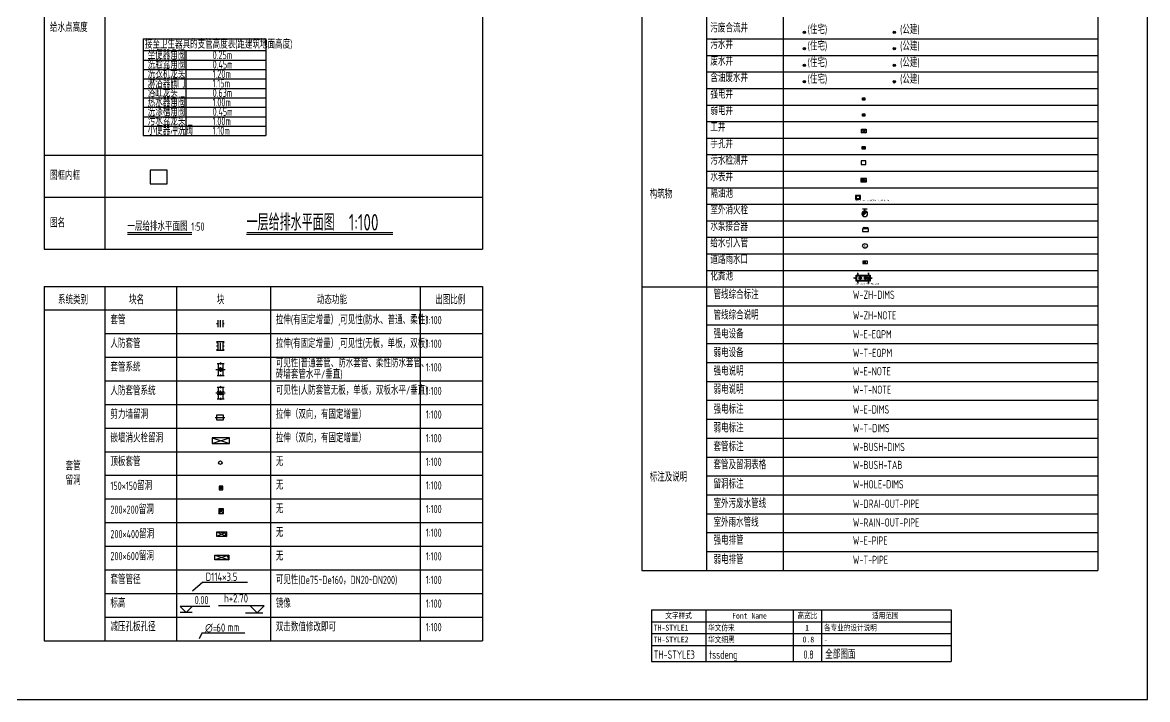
# Model space of a CAD drawing. Extents: x -973766 to 490869, y -74466 to 47007.
# Drawn here: x -430748 to -383143, y -54990 to -26331 of the extents above; entities that cross this region are included whole.
import ezdxf
from ezdxf.enums import TextEntityAlignment as Align

# ---------------------------------------------------------------- set-up
doc = ezdxf.new("R2010")
doc.units = 0
doc.header["$LTSCALE"] = 100
doc.header["$MEASUREMENT"] = 0
for name, pattern in [('CONTINOUS', [0]), ('DASH', [0.35, 0.25, -0.1]), ('DASHDOT', [25.4, 12.7, -6.35, 0, -6.35]), ('DASHED', [19.05, 12.7, -6.35])]:
    doc.linetypes.add(name, pattern=pattern)
doc.layers.get('Defpoints').update_dxf_attribs({"color": 2})
for name, color, linetype in [('W-BUSH', 231, 'Continuous'), ('W-BUSH-DIMS', 140, 'Continuous'), ('W-BUSH-NOTE', 231, 'Continuous'), ('W-BUSH-TAB', 150, 'Continuous'), ('W-DIMS', 31, 'Continuous'), ('W-DRAI-EQPM', 2, 'Continuous'), ('W-DRAI-OUT-PIPE', 4, 'DASHED'), ('W-E-DIMS', 200, 'Continuous'), ('W-E-EQPM', 30, 'Continuous'), ('W-E-NOTE', 80, 'Continuous'), ('W-E-PIPE', 4, 'Continuous'), ('W-FRPT-HYDT', 60, 'Continuous'), ('W-FRPT-HYDT-EQPM', 60, 'Continuous'), ('W-FRPT-SPRL-DIMS', 61, 'Continuous'), ('W-gx-EN-note', 7, 'CONTINOUS'), ('W-HOLE', 231, 'Continuous'), ('W-NOTE', 40, 'Continuous'), ('W-NOTE-NAME', 40, 'Continuous'), ('W-RAIN-EQPM', 60, 'Continuous'), ('W-RAIN-OUT-PIPE', 6, 'DASHDOT'), ('W-T-DIMS', 140, 'Continuous'), ('W-T-EQPM', 20, 'Continuous'), ('W-T-NOTE', 130, 'Continuous'), ('W-T-PIPE', 6, 'Continuous'), ('W-WSUP-EQPM', 3, 'Continuous'), ('W-WSUP-NOTE', 40, 'Continuous'), ('W-ZH-DIMS', 7, 'Continuous'), ('W-ZH-NOTE', 10, 'Continuous')]:
    doc.layers.add(name, color=color, linetype=linetype)
doc.layers.add('W-FRPT-HYDT-PIPE', color=1, linetype='TH_PL09-100_XH', lineweight=30)
doc.layers.add('W-gx-ET-note', color=7, linetype='TH_PL18-100_W', lineweight=30)
doc.layers.add('W-HOLE-DIMS', color=120, linetype='Continuous', plot=False)
doc.styles.add('TH-STYLE1', font='Stfangso_1.ttf', dxfattribs={"width": 0.8})
doc.styles.add('TH-STYLE2', font='STXIHEI.TTF', dxfattribs={"width": 0.8})
doc.styles.add('TH-STYLE3', font='tssdeng.shx', dxfattribs={"width": 0.8, "bigfont": 'tssdchn.shx'})
doc.linetypes.add('TH_PL09-100_XH', pattern='A,25,["XH",TH-STYLE3,S=3,R=0,X=1.15,Y=-1.1],-6', length=31)
doc.linetypes.add('TH_PL18-100_W', pattern='A,25,["W",TH-STYLE3,S=3,R=0,X=0.8,Y=-1.25],-3.5', length=28.5)

# ---------------------------------------------------------------- blocks, each defined once
blk = doc.blocks.new('*U171')
at = {"layer": 'W-NOTE'}
blk.add_lwpolyline([(0, 0), (726, 0), (726, 574), (0, 574)], close=True, dxfattribs=at)
blk = doc.blocks.new('200×400留洞')
at = {"layer": 'Defpoints'}
for p, q in [((400, 0), (0, -200)), ((0, 0), (400, -200))]:
    blk.add_line(p, q, dxfattribs=at)
at = {"layer": 'W-HOLE'}
for p in [(400, 0), (0, -200)]:
    blk.add_line(p, (60, -30), dxfattribs=at)
blk.add_lwpolyline([(0, -200), (400, -200), (400, 0), (0, 0)], close=True, dxfattribs=at)
blk = doc.blocks.new('150×150留洞')
at = {"layer": 'Defpoints'}
for p, q in [((-75, 75), (75, -75)), ((-75, -75), (75, 75))]:
    blk.add_line(p, q, dxfattribs=at)
at = {"layer": 'W-HOLE'}
for p, q in [((-37.5, 37.5), (-75, -75)), ((75, 75), (-37.5, 37.5))]:
    blk.add_line(p, q, dxfattribs=at)
blk.add_lwpolyline([(-75, -75), (75, -75), (75, 75), (-75, 75)], close=True, dxfattribs=at)
blk = doc.blocks.new('200×200留洞')
at = {"layer": 'Defpoints'}
for p, q in [((100, 100), (-100, -100)), ((-100, 100), (100, -100))]:
    blk.add_line(p, q, dxfattribs=at)
at = {"layer": 'W-HOLE'}
for p in [(-100, -100), (100, 100)]:
    blk.add_line(p, (-50, 50), dxfattribs=at)
blk.add_lwpolyline([(-100, -100), (100, -100), (100, 100), (-100, 100)], close=True, dxfattribs=at)
blk = doc.blocks.new('*U169')
blk.add_lwpolyline([(0, -75), (300, -75), (300, 125), (0, 125)], close=True)
at = {"layer": 'Defpoints'}
blk.add_line((-50, 25), (350, 25), dxfattribs=at)
blk = doc.blocks.new('200×600留洞')
at = {"layer": 'Defpoints'}
for p, q in [((0, 0), (600, -200)), ((600, 0), (0, -200))]:
    blk.add_line(p, q, dxfattribs=at)
at = {"layer": 'W-HOLE'}
for p in [(0, 0), (600, -200)]:
    blk.add_line(p, (537, -21), dxfattribs=at)
blk.add_lwpolyline([(600, -200), (0, -200), (0, 0), (600, 0)], close=True, dxfattribs=at)
blk = doc.blocks.new('*U170')
at = {"layer": 'W-HOLE'}
for p, q in [((0, 0), (730, -240)), ((0, 0), (0, -240)), ((730, 0), (0, 0)), ((0, -240), (730, 0)), ((0, -240), (730, -240)), ((730, -240), (730, 0))]:
    blk.add_line(p, q, dxfattribs=at)
blk = doc.blocks.new('顶板套管')
at = {"layer": 'W-BUSH'}
blk.add_circle((0, 0), 75, dxfattribs=at)
blk = doc.blocks.new('*U332')
at = {"layer": 'W-BUSH-NOTE'}
for q in [(-540, -385), (1787, -2)]:
    blk.add_line((-113, -2), q, dxfattribs=at)
at = {"layer": 'W-BUSH-NOTE', "insert": (16, 402), "char_height": 350, "attachment_point": 1, "style": 'TH-STYLE3'}
blk.add_mtext_dynamic_manual_height_columns('D114×3.5', width=1789.35, gutter_width=1750, heights=[0], dxfattribs=at)
blk = doc.blocks.new('标高符号')
for p, q in [((1250, 250), (0, 250)), ((250, 0), (0, 250)), ((500, 0), (0, 0)), ((250, 0), (500, 250))]:
    blk.add_line(p, q)
blk = doc.blocks.new('*U240')
for p, q in [((-100, 0), (-100, -300)), ((100, 0), (100, -300)), ((-100, -150), (-160, -150)), ((160, -150), (100, -150))]:
    blk.add_line(p, q)
at = {"layer": 'Defpoints'}
blk.add_line((0, 0), (0, -300), dxfattribs=at)
blk = doc.blocks.new('*U241')
at = {"layer": 'W-NOTE'}
blk.add_lwpolyline([(0, 0), (1146, 0), (1146, 574), (0, 574)], close=True, dxfattribs=at)
blk = doc.blocks.new('*U249')
for p, q in [((-50, 250), (0, 250)), ((0, 250), (0, -249)), ((0, 250), (81, 250)), ((0, 50), (200, 50)), ((100, 290), (81, 250)), ((100, 290), (100, 210)), ((100, 210), (119, 250)), ((100, 50), (100, 100)), ((119, 250), (200, 250)), ((200, 250), (200, -250)), ((200, 250), (250, 250)), ((-50, -250), (0, -250)), ((0, -50), (200, -50)), ((0, -250), (81, -250)), ((100, -210), (81, -250)), ((100, -50), (100, -100)), ((100, -210), (100, -290)), ((100, -290), (119, -250)), ((119, -250), (200, -250)), ((200, -250), (250, -250))]:
    blk.add_line(p, q)
at = {"layer": 'Defpoints'}
blk.add_line((-100, 0), (300, 0), dxfattribs=at)
blk = doc.blocks.new('总图含油废水井')
h = blk.add_hatch(color=8)
edge = h.paths.add_edge_path()
edge.add_arc((0, 0.01), 0.5, 0, 360)
at = {"layer": 'Defpoints'}
for p, q in [((-0.1, 0), (0.1, 0)), ((0, 0.1), (0, -0.1))]:
    blk.add_line(p, q, dxfattribs=at)
at = {"layer": 'W-DRAI-EQPM'}
blk.add_circle((0, 0.01), 0.5, dxfattribs=at)
blk = doc.blocks.new('*U189')
blk.add_hatch(color=256).paths.add_polyline_path([(-410, 85), (-410, -85), (0, 0)])
for p in [(-410, 85), (-410, -85)]:
    blk.add_line(p, (0, 0))
blk.add_lwpolyline([(0, -85), (0, 85), (-410, 85), (-410, -85)], close=True)
blk = doc.blocks.new('总图原有市政消火栓')
at = {"layer": 'W-FRPT-HYDT'}
h = blk.add_hatch(color=256, dxfattribs=at)
edge = h.paths.add_edge_path()
edge.add_ellipse((0, 0), major_axis=(0.849, 0.849), ratio=1, start_angle=360, end_angle=540)
edge.add_line((-0.85, -0.85), (0.85, 0.85))
for p, q in [((1, 2), (-1, 2)), ((0.85, 0.85), (-0.85, -0.85)), ((0.85, 0.85), (-0.85, -0.85)), ((0.85, 0.85), (-0.85, -0.85)), ((0.85, 0.85), (-0.85, -0.85)), ((0.85, 0.85), (-0.85, -0.85)), ((0, 0), (0, 2))]:
    blk.add_line(p, q, dxfattribs=at)
blk.add_ellipse((0, 0), major_axis=(0.849, 0.849), ratio=1, start_param=5.497787, end_param=11.780972, dxfattribs=at)
blk = doc.blocks.new('*U202')
for p, q in [((438, 581), (279, 422)), ((500, 360), (359, 501)), ((500, 360), (641, 501)), ((562, 581), (721, 422)), ((1238, 581), (1079, 422)), ((1300, 360), (1159, 501)), ((1300, 360), (1441, 501)), ((1362, 581), (1521, 422)), ((2038, 581), (1879, 422)), ((2100, 360), (1959, 501)), ((2100, 360), (2241, 501)), ((2162, 581), (2321, 422))]:
    blk.add_line(p, q)
blk.add_lwpolyline([(0, -1250), (2600, -1250), (2600, 0), (0, 0)], close=True)
at = {"layer": 'W-FRPT-HYDT-PIPE'}
for p, q in [((500, 360), (500, 0)), ((1300, 360), (1300, 0)), ((2100, 360), (2100, 0))]:
    blk.add_line(p, q, dxfattribs=at)
blk = doc.blocks.new('*U128')
at = {"layer": 'W-WSUP-NOTE'}
blk.add_circle((0, 0), 1, dxfattribs=at)
at = {"layer": 'W-NOTE', "style": 'TH-STYLE1', "width": 0.8}
blk.add_text('X', height=1.25, dxfattribs=at).set_placement((-0.54, -0.57))
blk = doc.blocks.new('总图道路雨水口')
at = {"layer": 'W-RAIN-EQPM'}
blk.add_hatch(color=256, dxfattribs=at).paths.add_polyline_path([(-1, -1), (0, -1), (0, 0), (-1, 0)])
blk.add_line((0, 0), (0, -1), dxfattribs=at)
blk.add_lwpolyline([(-1, -1), (1, -1), (1, 0), (-1, 0)], close=True, dxfattribs=at)
blk = doc.blocks.new('*U133')
at = {"color": 9, "linetype": 'DASH', "ltscale": 0.2}
blk.add_lwpolyline([(0.3, 1), (5.7, 1), (5.7, -1), (0.3, -1)], close=True, dxfattribs=at)
for centre in [(1.8, 0), (4, 0), (5.2, 0)]:
    blk.add_circle(centre, 0.48, dxfattribs=at)
at = {"ltscale": 0.5}
for centre in [(1.8, 0), (4, 0), (5.2, 0)]:
    blk.add_circle(centre, 0.35, dxfattribs=at)
at = {"layer": 'Defpoints'}
for points in [[(-0.5, 0), (-0.6, -0.05), (-0.6, 0.05), (-0.5, 0), (0, 0), (-1, 0)], [(0.7, 1.8), (0.65, 1.9), (0.75, 1.9), (0.7, 1.8), (0.7, 1.3), (0.7, 2.3)], [(5.3, 1.8), (5.35, 1.7), (5.25, 1.7), (5.3, 1.8), (5.3, 2.3), (5.3, 1.3)], [(6.4, 0), (6.3, -0.05), (6.3, 0.05), (6.4, 0), (6.9, 0), (5.9, 0)], [(0.7, -1.7), (0.65, -1.8), (0.75, -1.8), (0.7, -1.7), (0.7, -1.2), (0.7, -2.2)], [(5.3, -1.8), (5.35, -1.7), (5.25, -1.7), (5.3, -1.8), (5.3, -2.3), (5.3, -1.3)]]:
    blk.add_lwpolyline(points, dxfattribs=at)
blk.add_lwpolyline([(0, 1.3), (6, 1.3), (6, -1.3), (0, -1.3)], close=True, dxfattribs=at)
at = {"layer": 'W-DRAI-EQPM', "color": 10}
blk.add_lwpolyline([(0.1, 1.2), (5.9, 1.2), (5.9, -1.2), (0.1, -1.2)], close=True, dxfattribs=at)
at = {"layer": 'Defpoints', "style": 'TH-STYLE1', "width": 0.8}
blk.add_text('尺寸6×2.6×1.95m，有效容积16立方', height=0.5, dxfattribs=at).set_placement((-0.16, -2.47), align=Align.MIDDLE_LEFT)
blk = doc.blocks.new('*U135')
at = {"color": 1}
blk.add_lwpolyline([(0, 0.68), (0, -0.68), (1.86, -0.68), (1.86, 0.68)], close=True, dxfattribs=at)
at = {"color": 9, "linetype": 'DASH', "ltscale": 0.2}
blk.add_lwpolyline([(0.18, 0.5), (0.18, -0.5), (1.68, -0.5), (1.68, 0.5)], close=True, dxfattribs=at)
at = {"layer": 'Defpoints'}
blk.add_lwpolyline([(-0.1, 0.78), (-0.1, -0.78), (1.96, -0.78), (1.96, 0.78)], close=True, dxfattribs=at)
at = {"layer": 'Defpoints', "style": 'TH-STYLE1', "width": 0.8}
blk.add_text('平面尺寸1.36×1.86，有效容积0.9立方，设计秒流量1L/s.', height=0.5, dxfattribs=at).set_placement((-0.21, -1.27), align=Align.MIDDLE_LEFT)
blk = doc.blocks.new('总图污水井')
at = {"layer": 'Defpoints'}
for p, q in [((-0.1, 0), (0.1, 0)), ((0, 0.1), (0, -0.1))]:
    blk.add_line(p, q, dxfattribs=at)
at = {"layer": 'W-DRAI-EQPM'}
blk.add_circle((0, 0.01), 0.5, dxfattribs=at)
blk = doc.blocks.new('总图污废合流井')
at = {"layer": 'Defpoints'}
for p, q in [((-0.1, 0), (0.1, 0)), ((0, 0.1), (0, -0.1))]:
    blk.add_line(p, q, dxfattribs=at)
at = {"layer": 'W-DRAI-EQPM'}
blk.add_circle((0, 0.01), 0.5, dxfattribs=at)
blk = doc.blocks.new('总图废水井')
at = {"layer": 'Defpoints'}
for p, q in [((-0.1, 0), (0.1, 0)), ((0, 0.1), (0, -0.1))]:
    blk.add_line(p, q, dxfattribs=at)
at = {"layer": 'W-DRAI-EQPM'}
for p, q in [((-0.36, 0.36), (0.35, -0.35)), ((0.35, 0.35), (-0.35, -0.35))]:
    blk.add_line(p, q, dxfattribs=at)
blk.add_circle((0, 0.01), 0.5, dxfattribs=at)
blk = doc.blocks.new('总体含油废水井')
h = blk.add_hatch(color=8)
edge = h.paths.add_edge_path()
edge.add_arc((0, 1), 50, 0, 360)
edge = h.paths.add_edge_path(flags=16)
edge.add_line((-10, 0), (10, 0))
edge = h.paths.add_edge_path(flags=16)
edge.add_line((0, 10), (0, -10))
at = {"layer": 'W-DRAI-EQPM', "xscale": 100, "yscale": 100, "zscale": 100}
blk.add_blockref('总图污水井', (0, 0), dxfattribs=at)
at = {"layer": 'Defpoints', "style": 'TH-STYLE1', "width": 0.7}
blk.add_attdef('1', (72, 32), '', height=50, dxfattribs=at)
blk = doc.blocks.new('总体污废合流井')
at = {"layer": 'W-DRAI-EQPM', "xscale": 100, "yscale": 100, "zscale": 100}
blk.add_blockref('总图污水井', (0, 0), dxfattribs=at)
at = {"layer": 'Defpoints', "style": 'TH-STYLE1', "width": 0.7}
blk.add_attdef('-', (72, 32), '', height=50, dxfattribs=at)
blk = doc.blocks.new('总体污水井')
at = {"layer": 'W-DRAI-EQPM', "xscale": 100, "yscale": 100, "zscale": 100}
blk.add_blockref('总图污水井', (0, 0), dxfattribs=at)
at = {"layer": 'Defpoints', "style": 'TH-STYLE1', "width": 0.7}
blk.add_attdef('1', (72, 32), '', height=50, dxfattribs=at)
blk = doc.blocks.new('总体废水井')
at = {"layer": 'W-DRAI-EQPM'}
for p, q in [((35, -35), (-35, 35)), ((-35, -35), (35, 35))]:
    blk.add_line(p, q, dxfattribs=at)
at = {"layer": 'W-DRAI-EQPM', "xscale": 100, "yscale": 100, "zscale": 100}
blk.add_blockref('总图污水井', (0, 0), dxfattribs=at)
at = {"layer": 'Defpoints', "style": 'TH-STYLE1', "width": 0.7}
blk.add_attdef('1', (72, 31), '', height=50, dxfattribs=at)
blk = doc.blocks.new('*U390')
at = {"lineweight": 30}
for p, q in [((160, 30), (-160, 30)), ((-100, 0), (-160, 0)), ((-100, 0), (-100, -300)), ((100, 0), (100, -300)), ((160, 0), (100, 0)), ((-100, -150), (-160, -150)), ((-100, -300), (-160, -300)), ((160, -330), (-160, -330)), ((160, -150), (100, -150)), ((160, -300), (100, -300))]:
    blk.add_line(p, q, dxfattribs=at)
at = {"layer": 'Defpoints'}
blk.add_line((0, 0), (0, -300), dxfattribs=at)
blk = doc.blocks.new('*U244')
for p, q in [((-50, 250), (0, 250)), ((-30, 80), (-30, 50)), ((-30, 50), (230, 50)), ((0, 250), (0, -249)), ((0, 250), (81, 250)), ((100, 290), (81, 250)), ((100, 290), (100, 210)), ((100, 210), (119, 250)), ((100, 50), (100, 100)), ((119, 250), (200, 250)), ((200, 250), (200, -250)), ((200, 250), (250, 250)), ((230, 80), (230, 50)), ((-50, -250), (0, -250)), ((-30, -50), (230, -50)), ((-30, -50), (-30, -80)), ((0, -250), (81, -250)), ((100, -210), (81, -250)), ((100, -50), (100, -100)), ((100, -210), (100, -290)), ((100, -290), (119, -250)), ((119, -250), (200, -250)), ((200, -250), (250, -250)), ((230, -50), (230, -80))]:
    blk.add_line(p, q)
at = {"layer": 'Defpoints'}
blk.add_line((-100, 0), (300, 0), dxfattribs=at)
blk = doc.blocks.new('*U248')
for p, q in [((-0.5, -0.5), (0.5, 0.5)), ((-0.5, 0.5), (0.5, -0.5)), ((-0.5, 0.5), (0.5, 0.5)), ((-0.5, -0.5), (-0.5, 0.5)), ((0.5, 0.5), (0.5, -0.5)), ((0.5, -0.5), (-0.5, -0.5))]:
    blk.add_line(p, q)
blk.add_circle((0, 0), 0.35)
blk = doc.blocks.new('弱电井')
for p, q in [((-0.5, 0.5), (0.5, 0.5)), ((-0.5, -0.5), (-0.5, 0.5)), ((0.5, 0.5), (0.5, -0.5)), ((0.5, -0.5), (-0.5, -0.5))]:
    blk.add_line(p, q)
blk.add_circle((0, 0), 0.35)
blk = doc.blocks.new('工井')
for p, q in [((-1735, -66036), (-1535, -65886)), ((-1735, -65886), (-1535, -66036)), ((-1735, -65886), (-1535, -65886)), ((-1735, -66036), (-1735, -65886)), ((-1535, -66036), (-1735, -66036)), ((-1535, -65886), (-1535, -66036))]:
    blk.add_line(p, q)
blk = doc.blocks.new('手孔井')
for p, q in [((-1685, -66736), (-1565, -66616)), ((-1685, -66616), (-1565, -66736)), ((-1685, -66616), (-1565, -66616)), ((-1685, -66736), (-1685, -66616)), ((-1565, -66616), (-1565, -66736)), ((-1565, -66736), (-1685, -66736))]:
    blk.add_line(p, q)
blk = doc.blocks.new('*U321')
for p, q in [((99, 100), (-544, 100)), ((-1, 0), (-101, 100)), ((-1, 0), (99, 100))]:
    blk.add_line(p, q)
at = {"style": 'TH-STYLE3', "width": 0.8}
blk.add_attdef('标高', text='', height=117, rotation=0, dxfattribs=at).set_placement((-298, 110), align=Align.BOTTOM_CENTER)
blk = doc.blocks.new('*U334')
for p, q in [((-907, 0), (-1019, -241)), ((907, 0), (-907, 0))]:
    blk.add_line(p, q)
at = {"char_height": 350, "attachment_point": 1, "style": 'TH-STYLE3'}
for s, insert in [('∅=', (-773, 396)), ('mm', (182, 423))]:
    blk.add_mtext_dynamic_manual_height_columns(s, width=2667.26, gutter_width=1750, heights=[0], dxfattribs=dict(at, insert=insert))
at = {"style": 'TH-STYLE3', "width": 0.8}
blk.add_attdef('-', (-295, 53), '', height=350, dxfattribs=at)

msp = doc.modelspace()

# ---------------------------------------------------------------- linework, layer by layer
for p, q in [((-429835.66, -668.04), (-429835.66, -35921.21)), ((-427258.65, -668.04), (-427258.65, -35921.21)), ((-411279.4, -668.04), (-411279.4, -35921.21)), ((-404537.22, -20025.17), (-404537.22, -49525.17)), ((-401801.91, -20025.17), (-401801.91, -37525.17)), ((-398566.6, -20025.17), (-398566.6, -37525.17)), ((-385238.22, -20025.17), (-385238.22, -37525.17)), ((-401801.91, -27025.17), (-385238.22, -27025.17)), ((-401801.91, -27725.17), (-385238.22, -27725.17)), ((-401801.91, -28425.17), (-385238.22, -28425.17)), ((-401801.91, -29125.17), (-385238.22, -29125.17)), ((-401801.91, -29825.17), (-385238.22, -29825.17)), ((-401801.91, -30525.17), (-385238.22, -30525.17)), ((-401801.91, -31225.17), (-385238.22, -31225.17)), ((-429835.66, -31946.03), (-411279.4, -31946.03)), ((-401801.91, -31925.17), (-385238.22, -31925.17)), ((-401801.91, -32625.17), (-385238.22, -32625.17)), ((-429835.66, -33729.6), (-411279.4, -33729.6)), ((-401801.91, -33325.17), (-385238.22, -33325.17)), ((-401801.91, -34025.17), (-385238.22, -34025.17)), ((-401801.91, -34725.17), (-385238.22, -34725.17)), ((-401801.91, -35425.17), (-385238.22, -35425.17)), ((-429835.66, -35921.21), (-411279.4, -35921.21)), ((-401801.91, -36125.17), (-385238.22, -36125.17)), ((-401801.91, -36825.17), (-385238.22, -36825.17)), ((-429835.66, -37500.17), (-411279.4, -37500.17)), ((-429835.66, -37500.17), (-429835.66, -52500.17)), ((-427258.65, -37500.17), (-427258.65, -52500.17)), ((-424234.59, -37500.17), (-424234.59, -52500.17)), ((-420260.57, -37500.17), (-420260.57, -52500.17)), ((-413915.92, -37500.17), (-413915.92, -52500.17)), ((-411279.4, -37500.17), (-411279.4, -52500.17)), ((-404537.22, -37525.17), (-385238.22, -37525.17)), ((-401801.91, -37525.17), (-401801.91, -49525.17)), ((-398566.6, -37525.17), (-398566.6, -49525.17)), ((-385238.22, -37525.17), (-385238.22, -49525.17)), ((-429835.66, -38500.17), (-411279.4, -38500.17)), ((-401801.91, -38325.17), (-385238.22, -38325.17)), ((-427258.65, -39500.17), (-411279.4, -39500.17)), ((-401801.91, -39125.17), (-385238.22, -39125.17)), ((-401801.91, -39925.17), (-385238.22, -39925.17)), ((-427258.65, -40500.17), (-411279.4, -40500.17)), ((-401801.91, -40725.17), (-385238.22, -40725.17)), ((-427258.65, -41500.17), (-411279.4, -41500.17)), ((-401801.91, -41525.17), (-385238.22, -41525.17)), ((-401801.91, -42325.17), (-385238.22, -42325.17)), ((-427258.65, -42500.17), (-411279.4, -42500.17)), ((-401801.91, -43125.17), (-385238.22, -43125.17)), ((-427258.65, -43500.17), (-411279.4, -43500.17)), ((-401801.91, -43925.17), (-385238.22, -43925.17)), ((-427258.65, -44500.17), (-411279.4, -44500.17)), ((-401801.91, -44725.17), (-385238.22, -44725.17)), ((-427258.65, -45500.17), (-411279.4, -45500.17)), ((-401801.91, -45525.17), (-385238.22, -45525.17)), ((-427258.65, -46500.17), (-411279.4, -46500.17)), ((-401801.91, -46325.17), (-385238.22, -46325.17)), ((-401801.91, -47125.17), (-385238.22, -47125.17)), ((-427258.65, -47500.17), (-411279.4, -47500.17)), ((-401801.91, -47925.17), (-385238.22, -47925.17)), ((-427258.65, -48500.17), (-411279.4, -48500.17)), ((-401801.91, -48725.17), (-385238.22, -48725.17)), ((-427258.65, -49500.17), (-411279.4, -49500.17)), ((-404537.22, -49525.17), (-385238.22, -49525.17)), ((-401801.91, -49525.17), (-385238.22, -49525.17)), ((-427258.65, -50500.17), (-411279.4, -50500.17)), ((-404134.39, -51199.27), (-391446.66, -51199.27)), ((-404134.39, -51199.27), (-404134.39, -53388.12)), ((-401834.39, -51199.27), (-401834.39, -53388.12)), ((-398134.39, -51199.27), (-398134.39, -53388.12)), ((-396934.39, -51199.27), (-396934.39, -53388.12)), ((-391446.66, -51199.27), (-391446.66, -53388.12)), ((-427258.65, -51500.17), (-411279.4, -51500.17)), ((-404134.39, -51699.27), (-391446.66, -51699.27)), ((-404134.39, -52199.27), (-391446.66, -52199.27)), ((-429835.66, -52500.17), (-411279.4, -52500.17)), ((-404134.39, -52699.27), (-391446.66, -52699.27)), ((-404134.39, -53388.12), (-391446.66, -53388.12))]:
    msp.add_line(p, q)
at = {"layer": 'W-DIMS'}
msp.add_line((-421311.2, -51318.81), (-420581.2, -51318.81), dxfattribs=at)
at = {"layer": 'W-DRAI-EQPM'}
msp.add_lwpolyline([(-395260.67, -32188.48), (-395260.67, -32338.48), (-395060.67, -32338.48), (-395060.67, -32188.48)], close=True, dxfattribs=at)
at = {"layer": 'W-NOTE-NAME'}
for p, q in [((-426306.14, -35291.41), (-423581.52, -35291.41)), ((-421265.67, -35291.41), (-415074.19, -35291.41))]:
    msp.add_line(p, q, dxfattribs=at)
at = {"layer": 'W-NOTE-NAME', "const_width": 35}
for points in [[(-426306.14, -35221.41), (-423581.52, -35221.41)], [(-421265.67, -35221.41), (-415074.19, -35221.41)]]:
    msp.add_lwpolyline(points, dxfattribs=at)
at = {"layer": 'W-WSUP-NOTE'}
for p, q in [((-425644.6, -27020.01), (-420444.3, -27020.01)), ((-425644.6, -27020.01), (-425644.6, -31121.16)), ((-420444.3, -27020.01), (-420444.3, -31121.16)), ((-425644.6, -27521.16), (-420444.3, -27521.16)), ((-423833.66, -27521.16), (-423833.66, -31121.16)), ((-425644.6, -27921.16), (-420444.3, -27921.16)), ((-425644.6, -28321.16), (-420444.3, -28321.16)), ((-425644.6, -28721.16), (-420444.3, -28721.16)), ((-425644.6, -29121.16), (-420444.3, -29121.16)), ((-425644.6, -29521.16), (-420444.3, -29521.16)), ((-425644.6, -29921.16), (-420444.3, -29921.16)), ((-425644.6, -30321.16), (-420444.3, -30321.16)), ((-425644.6, -30721.16), (-420444.3, -30721.16)), ((-425644.6, -31121.16), (-420444.3, -31121.16))]:
    msp.add_line(p, q, dxfattribs=at)

# ---------------------------------------------------------------- block references
at = {"xscale": 100, "yscale": 100, "zscale": 100}
msp.add_blockref('*U133', (-395476.74, -37151.79), dxfattribs=at)
at = {"layer": 'W-BUSH'}
for name, p in [('*U240', (-422377.1, -38930.33)), ('*U390', (-422377.1, -39884.53)), ('*U249', (-422467.4, -41018.39)), ('*U244', (-422467.4, -42013.85)), ('顶板套管', (-422376.47, -44966.41)), ('*U332', (-423010.77, -50022.75))]:
    msp.add_blockref(name, p, dxfattribs=at)
at = {"layer": 'W-DIMS', "xscale": 3, "yscale": 3, "zscale": 3}
msp.add_blockref('*U321', (-420817.4, -51318.81), dxfattribs=at).add_auto_attribs({'标高': 'h+2.70'})
at = {"layer": 'W-DIMS'}
msp.add_blockref('标高符号', (-424070.65, -51302.87), dxfattribs=at)
at = {"layer": 'W-DRAI-EQPM', "xscale": 100, "yscale": 100, "zscale": 100}
for name, p in [('总图污废合流井', (-397659.61, -26742.8)), ('总图污水井', (-397659.61, -27442.8)), ('总图废水井', (-397659.61, -28142.28)), ('总图含油废水井', (-397659.61, -28842.8)), ('*U135', (-395486.93, -33738.25))]:
    msp.add_blockref(name, p, dxfattribs=at)
at = {"layer": 'W-DRAI-EQPM'}
for name, p, values in [('总体污废合流井', (-393860.63, -26743.02), {'-': '-'}), ('总体污水井', (-393860.63, -27442.8), {'1': '-'}), ('总体废水井', (-393860.63, -28142.28), {'1': '-'}), ('总体含油废水井', (-393860.64, -28843.32), {'1': '-'})]:
    msp.add_blockref(name, p, dxfattribs=at).add_auto_attribs(values)
at = {"layer": 'W-FRPT-HYDT', "xscale": 100, "yscale": 100, "zscale": 100}
for name, p in [('总图原有市政消火栓', (-395106.48, -34427.51)), ('*U128', (-395096.3, -35789.83))]:
    msp.add_blockref(name, p, dxfattribs=at)
at = {"layer": 'W-FRPT-HYDT-EQPM', "xscale": 0.1000000000931323, "yscale": 0.1000000000931323, "zscale": 0.1000000000931323}
msp.add_blockref('*U202', (-395208.82, -35058.63), dxfattribs=at)
at = {"layer": 'W-FRPT-SPRL-DIMS'}
msp.add_blockref('*U334', (-422249.18, -52175.55), dxfattribs=at).add_auto_attribs({'-': '60'})
at = {"layer": 'W-gx-EN-note', "xscale": 100, "yscale": 100, "zscale": 100}
msp.add_blockref('弱电井', (-395150.75, -30241.14), dxfattribs=at)
at = {"layer": 'W-gx-ET-note', "xscale": 100, "yscale": 100, "zscale": 100}
msp.add_blockref('*U248', (-395150.75, -29566.18), dxfattribs=at)
at = {"layer": 'W-gx-ET-note'}
for name, p in [('工井', (-393515.41, 35039.58)), ('手孔井', (-393525.41, 35039.58))]:
    msp.add_blockref(name, p, dxfattribs=at)
at = {"layer": 'W-HOLE'}
for name, p in [('*U169', (-422541.11, -43073.29)), ('*U170', (-422717.49, -43911.57)), ('150×150留洞', (-422345.71, -46038.64)), ('200×200留洞', (-422338.36, -47018.91)), ('200×600留洞', (-422611.03, -48876.42))]:
    msp.add_blockref(name, p, dxfattribs=at)
at = {"layer": 'W-HOLE', "xscale": -1}
msp.add_blockref('200×400留洞', (-422121.32, -47893.48), dxfattribs=at)
at = {"layer": 'W-NOTE', "xscale": 100, "yscale": 100, "zscale": 100}
msp.add_blockref('*U241', (-497742.62, -54990.5), dxfattribs=at)
at = {"layer": 'W-NOTE'}
msp.add_blockref('*U171', (-425348.09, -33159.67), dxfattribs=at)
at = {"layer": 'W-RAIN-EQPM', "xscale": 100, "yscale": 100, "zscale": 100}
msp.add_blockref('总图道路雨水口', (-395090.81, -36432.63), dxfattribs=at)
at = {"layer": 'W-WSUP-EQPM', "xscale": 0.6000000000931323, "yscale": 0.8000000000465661, "zscale": 0.8}
msp.add_blockref('*U189', (-395027.17, -33003.91), dxfattribs=at)

# ---------------------------------------------------------------- texts
at = {"layer": 'W-BUSH-DIMS', "style": 'TH-STYLE3', "width": 0.7}
for s, p in [('套管标注', (-401507.78, -44473.1)), ('W-BUSH-DIMS', (-395609.13, -44473.1))]:
    msp.add_text(s, height=350, dxfattribs=at).set_placement(p)
at = {"layer": 'W-BUSH-TAB', "style": 'TH-STYLE3', "width": 0.7}
for s, p in [('套管及留洞表格', (-401507.78, -45235.41)), ('W-BUSH-TAB', (-395609.13, -45235.41))]:
    msp.add_text(s, height=350, dxfattribs=at).set_placement(p)
at = {"layer": 'W-DIMS', "style": 'TH-STYLE3', "width": 0.7}
msp.add_text('0.00', height=350, dxfattribs=at).set_placement((-423463.88, -50955.82))
at = {"layer": 'W-DRAI-OUT-PIPE', "style": 'TH-STYLE3', "width": 0.7}
for s, p in [('室外污废水管线', (-401507.78, -46878.1)), ('W-DRAI-OUT-PIPE', (-395609.13, -46878.1))]:
    msp.add_text(s, height=350, dxfattribs=at).set_placement(p)
at = {"layer": 'W-E-DIMS', "style": 'TH-STYLE3', "width": 0.7}
for s, p in [('强电标注', (-401507.78, -42887.18)), ('W-E-DIMS', (-395609.13, -42887.18))]:
    msp.add_text(s, height=350, dxfattribs=at).set_placement(p)
at = {"layer": 'W-E-EQPM', "style": 'TH-STYLE3', "width": 0.7}
for s, p in [('强电设备', (-401507.78, -39701.63)), ('W-E-EQPM', (-395609.13, -39701.63))]:
    msp.add_text(s, height=350, dxfattribs=at).set_placement(p)
at = {"layer": 'W-E-NOTE', "style": 'TH-STYLE3', "width": 0.7}
for s, p in [('强电说明', (-401507.78, -41271.51)), ('W-E-NOTE', (-395609.13, -41271.51))]:
    msp.add_text(s, height=350, dxfattribs=at).set_placement(p)
at = {"layer": 'W-E-PIPE', "style": 'TH-STYLE3', "width": 0.7}
for s, p in [('强电排管', (-401507.78, -48435.41)), ('W-E-PIPE', (-395609.13, -48435.41))]:
    msp.add_text(s, height=350, dxfattribs=at).set_placement(p)
at = {"layer": 'W-HOLE-DIMS', "style": 'TH-STYLE3', "width": 0.7}
for s, p in [('留洞标注', (-401507.78, -46053.5)), ('W-HOLE-DIMS', (-395609.13, -46053.5))]:
    msp.add_text(s, height=350, dxfattribs=at).set_placement(p)
at = {"layer": 'W-NOTE', "style": 'TH-STYLE3', "width": 0.7}
for s, p in [('给水点高度', (-429585.58, -26724.48)), ('污废合流井', (-401639.47, -26747.19)), ('(住宅)', (-397522.14, -26813.39)), ('(公建)', (-393608.51, -26813.39)), ('污水井', (-401639.47, -27447.19)), ('(住宅)', (-397522.14, -27513.39)), ('(公建)', (-393608.51, -27513.39)), ('废水井', (-401639.47, -28147.19)), ('(住宅)', (-397522.14, -28213.39)), ('(公建)', (-393608.51, -28213.39)), ('含油废水井', (-401639.47, -28847.19)), ('(住宅)', (-397522.14, -28913.39)), ('(公建)', (-393608.51, -28913.39)), ('强电井', (-401639.47, -29547.19)), ('弱电井', (-401639.47, -30247.19)), ('工井', (-401639.47, -30947.19)), ('手孔井', (-401639.47, -31647.19)), ('污水检测井', (-401639.47, -32347.19)), ('图框内框', (-429585.58, -32986.7)), ('水表井', (-401639.47, -33047.19)), ('构筑物', (-404206.1, -33777.92)), ('隔油池', (-401639.47, -33747.19)), ('室外消火栓', (-401639.47, -34447.19)), ('图名', (-429585.58, -34996.54)), ('水泵接合器', (-401639.47, -35147.19)), ('给水引入管', (-401639.47, -35847.19)), ('道路雨水口', (-401639.47, -36547.19)), ('化粪池', (-401639.47, -37247.19)), ('系统类别', (-429246.06, -38253.43)), ('块名', (-426239.89, -38253.43)), ('块', (-422525.01, -38253.43)), ('动态功能', (-418291.79, -38253.43)), ('出图比例', (-413288.02, -38253.43)), ('套管', (-427027.22, -39103.06)), ('拉伸(有固定增量）,可见性(防水、普通、柔性)', (-420029.14, -39103.06)), ('1:100', (-413684.49, -39103.06)), ('人防套管', (-427027.22, -40103.06)), ('拉伸(有固定增量）,可见性(无板，单板，双板)', (-420029.14, -40103.06)), ('1:100', (-413684.49, -40103.06)), ('套管系统', (-427027.22, -41103.06)), ('可见性(普通套管、防水套管、柔性防水套管、', (-420029.14, -40929.08)), ('1:100', (-413684.49, -41103.06)), ('砖墙套管水平/垂直)', (-420029.14, -41405.18)), ('人防套管系统', (-427027.22, -42103.06)), ('可见性(人防套管无板，单板，双板水平/垂直)', (-420029.14, -42083.96)), ('1:100', (-413684.49, -42103.06)), ('剪力墙留洞', (-427027.22, -43103.06)), ('拉伸（双向，有固定增量）', (-420029.14, -43103.06)), ('1:100', (-413684.49, -43103.06)), ('嵌墙消火栓留洞', (-427027.22, -44103.06)), ('拉伸（双向，有固定增量）', (-420029.14, -44103.06)), ('1:100', (-413684.49, -44103.06)), ('顶板套管', (-427027.22, -45103.06)), ('无', (-420029.14, -45103.06)), ('套管 ', (-428924.86, -45283.52)), ('1:100', (-413684.49, -45103.06)), ('留洞', (-428924.86, -45895)), ('标注及说明', (-404206.1, -45759.29)), ('150×150留洞', (-427027.22, -46120.57)), ('无', (-420029.14, -46103.06)), ('1:100', (-413684.49, -46103.06)), ('200×200留洞', (-427027.22, -47129.11)), ('无', (-420029.14, -47103.06)), ('1:100', (-413684.49, -47103.06)), ('200×400留洞', (-427027.22, -48164.12)), ('无', (-420029.14, -48103.06)), ('1:100', (-413684.49, -48103.06)), ('200×600留洞', (-427027.22, -49093.15)), ('无', (-420029.14, -49103.06)), ('1:100', (-413684.49, -49103.06)), ('套管管径', (-427027.22, -50093.15)), ('可见性(De75~De160，DN20~DN200)', (-420029.14, -50103.06)), ('1:100', (-413684.49, -50103.06)), ('标高', (-427027.22, -51093.15)), ('镜像', (-420029.14, -51103.06)), ('1:100', (-413684.49, -51103.06)), ('减压孔板孔径', (-427027.22, -52093.15)), ('双击数值修改即可', (-420029.14, -52103.06)), ('1:100', (-413684.49, -52103.06))]:
    msp.add_text(s, height=350, dxfattribs=at).set_placement(p)
at = {"layer": 'W-NOTE-NAME'}
for s, height, style, width, p in [('一层给排水平面图  1:100', 700, 'TH-STYLE3', 0.7, (-421261.88, -35138.88)), ('一层给排水平面图 1:50', 350, 'TH-STYLE3', 0.7, (-426310.4, -35144.85)), ('TH-STYLE1', 250, 'TH-STYLE1', 0.8, (-404034.38, -52074.27)), ('华文仿宋', 250, 'TH-STYLE1', 0.8, (-401734.38, -52074.27)), ('1', 250, 'TH-STYLE1', 0.8, (-397631.51, -52074.27)), ('各专业的设计说明', 250, 'TH-STYLE1', 0.8, (-396834.38, -52074.27)), ('TH-STYLE2', 250, 'TH-STYLE2', 0.8, (-404034.38, -52574.27)), ('华文细黑', 250, 'TH-STYLE2', 0.8, (-401734.38, -52574.27)), ('0.8', 250, 'TH-STYLE2', 0.8, (-397737.89, -52574.27)), ('-', 250, 'TH-STYLE2', 0.8, (-396834.38, -52574.27)), ('TH-STYLE3', 350, 'TH-STYLE3', 0.7, (-404034.38, -53263.12)), ('tssdeng', 350, 'TH-STYLE3', 0.7, (-401690.97, -53263.12)), ('0.8', 350, 'TH-STYLE3', 0.7, (-397700.96, -53263.12)), ('全部图面', 350, 'TH-STYLE3', 0.7, (-396779.61, -53263.12))]:
    msp.add_text(s, height=height, dxfattribs=dict(at, style=style, width=width)).set_placement(p)
at = {"layer": 'W-NOTE-NAME', "char_height": 250, "attachment_point": 5, "style": 'TH-STYLE1'}
for s, insert, width in [('{\\fSimSun|b0|i0|c134|p2;文字样式}', (-402984.39, -51449.27), 2300), ('{\\fSimSun|b0|i0|c134|p2;Font Name}', (-399984.39, -51449.27), 3700), ('{\\fSimSun|b0|i0|c134|p2;高宽比}', (-397534.39, -51449.27), 1200), ('{\\fSimSun|b0|i0|c134|p2;适用范围}', (-394236.24, -51449.27), 1200)]:
    msp.add_mtext(s, dxfattribs=dict(at, insert=insert, width=width))
at = {"layer": 'W-RAIN-OUT-PIPE', "style": 'TH-STYLE3', "width": 0.7}
for s, p in [('室外雨水管线', (-401507.78, -47673.1)), ('W-RAIN-OUT-PIPE', (-395609.13, -47673.1))]:
    msp.add_text(s, height=350, dxfattribs=at).set_placement(p)
at = {"layer": 'W-T-DIMS', "style": 'TH-STYLE3', "width": 0.7}
for s, p in [('弱电标注', (-401507.78, -43678.1)), ('W-T-DIMS', (-395609.13, -43678.1))]:
    msp.add_text(s, height=350, dxfattribs=at).set_placement(p)
at = {"layer": 'W-T-EQPM', "style": 'TH-STYLE3', "width": 0.7}
for s, p in [('弱电设备', (-401507.78, -40492.59)), ('W-T-EQPM', (-395609.13, -40492.59))]:
    msp.add_text(s, height=350, dxfattribs=at).set_placement(p)
at = {"layer": 'W-T-NOTE', "style": 'TH-STYLE3', "width": 0.7}
for s, p in [('弱电说明', (-401507.78, -42049.37)), ('W-T-NOTE', (-395609.13, -42049.37))]:
    msp.add_text(s, height=350, dxfattribs=at).set_placement(p)
at = {"layer": 'W-T-PIPE', "style": 'TH-STYLE3', "width": 0.7}
for s, p in [('弱电排管', (-401507.78, -49253.5)), ('W-T-PIPE', (-395609.13, -49253.5))]:
    msp.add_text(s, height=350, dxfattribs=at).set_placement(p)
at = {"layer": 'W-WSUP-NOTE', "style": 'TH-STYLE3', "width": 0.7}
for s, p in [('接至卫生器具的支管高度表(距建筑地面高度)', (-425566.72, -27432.86)), ('坐便器角阀', (-425448.46, -27883.43)), ('0.25m', (-422701.42, -27882.29)), ('洗脸盆角阀', (-425448.46, -28283.43)), ('0.45m', (-422701.42, -28282.29)), ('洗衣机龙头', (-425448.46, -28683.43)), ('1.20m', (-422701.42, -28682.29)), ('淋浴器阀门', (-425448.46, -29083.43)), ('1.15m', (-422701.42, -29082.29)), ('浴缸龙头', (-425448.46, -29483.43)), ('热水器角阀', (-425448.46, -29883.43)), ('0.63m', (-422701.42, -29482.29)), ('洗涤槽角阀', (-425448.46, -30283.43)), ('1.00m', (-422701.42, -29882.29)), ('0.45m', (-422701.42, -30282.29)), ('污水盆龙头', (-425448.46, -30683.43)), ('1.00m', (-422701.42, -30682.29)), ('小便器冲洗阀', (-425448.46, -31083.43)), ('1.10m', (-422701.42, -31082.29))]:
    msp.add_text(s, height=350, dxfattribs=at).set_placement(p)
at = {"layer": 'W-ZH-DIMS', "style": 'TH-STYLE3', "width": 0.7}
for s, p in [('管线综合标注', (-401507.78, -38032.31)), ('W-ZH-DIMS', (-395609.13, -38032.31))]:
    msp.add_text(s, height=350, dxfattribs=at).set_placement(p)
at = {"layer": 'W-ZH-NOTE', "style": 'TH-STYLE3', "width": 0.7}
for s, p in [('管线综合说明', (-401507.78, -38902.18)), ('W-ZH-NOTE', (-395609.13, -38902.18))]:
    msp.add_text(s, height=350, dxfattribs=at).set_placement(p)

doc.saveas('drawing.dxf')
